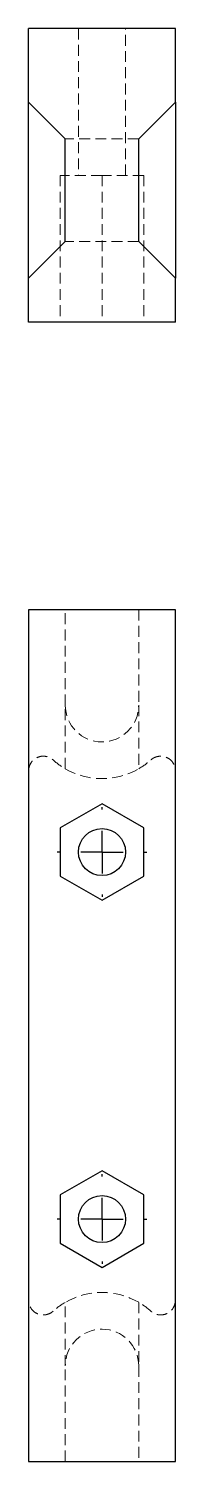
# Model space of a CAD drawing. Header units: millimetres. Extents: x 74 to 240, y 7 to 175.
# Drawn here: x 74.4 to 91.6, y 7 to 175.2 of the extents above.
import ezdxf

# ---------------------------------------------------------------- set-up
doc = ezdxf.new("R2010")
doc.units = ezdxf.units.MM
doc.linetypes.add('HIDDEN', pattern=[1.905, 1.27, -0.635])
doc.layers.add('10', color=7, linetype='Continuous')

# ---------------------------------------------------------------- blocks, each defined once
blk = doc.blocks.new('SW_CENTERMARKSYMBOL_0')
at = {"layer": '10', "color": 0}
for p, q in [((0, 5), (0, 5.26)), ((0, 0), (0, 2.5)), ((-5, 0), (-5.26, 0)), ((0, 0), (-2.5, 0)), ((0, 0), (0, -2.5)), ((0, 0), (2.5, 0)), ((5, 0), (5.26, 0)), ((0, -5), (0, -5.26))]:
    blk.add_line(p, q, dxfattribs=at)
blk = doc.blocks.new('SW_CENTERMARKSYMBOL_1')
at = {"layer": '10', "color": 0}
for p, q in [((0, 5), (0, 5.26)), ((0, 0), (0, 2.5)), ((-5, 0), (-5.26, 0)), ((0, 0), (-2.5, 0)), ((0, 0), (0, -2.5)), ((0, 0), (2.5, 0)), ((5, 0), (5.26, 0)), ((0, -5), (0, -5.26))]:
    blk.add_line(p, q, dxfattribs=at)

msp = doc.modelspace()

# ---------------------------------------------------------------- linework, layer by layer
at = {"color": 7, "linetype": 'Continuous', "lineweight": 25}
for p, q in [((74.38, 166.62), (74.38, 175.24)), ((91.62, 175.24), (74.38, 175.24)), ((91.62, 166.62), (91.62, 175.24)), ((74.38, 166.62), (78.69, 162.31)), ((74.38, 145.93), (74.38, 166.62)), ((87.31, 162.31), (91.62, 166.62)), ((91.62, 166.62), (91.62, 145.93)), ((78.69, 150.24), (78.69, 162.31)), ((87.31, 150.24), (87.31, 162.31)), ((78.69, 150.24), (74.38, 145.93)), ((91.62, 145.93), (87.31, 150.24)), ((74.38, 140.76), (74.38, 145.93)), ((91.62, 140.76), (91.62, 145.93)), ((91.62, 140.76), (74.38, 140.76)), ((74.38, 107), (74.38, 7)), ((91.62, 107), (74.38, 107)), ((91.62, 7), (91.62, 107)), ((83, 84.23), (78.09, 81.39)), ((87.91, 81.39), (83, 84.23)), ((78.09, 81.39), (78.09, 75.71)), ((87.91, 75.71), (87.91, 81.39)), ((78.09, 75.71), (83, 72.88)), ((83, 72.88), (87.91, 75.71)), ((83, 41.12), (78.09, 38.29)), ((87.91, 38.29), (83, 41.12)), ((78.09, 38.29), (78.09, 32.61)), ((87.91, 32.61), (87.91, 38.29)), ((78.09, 32.61), (83, 29.77)), ((83, 29.77), (87.91, 32.61)), ((74.38, 7), (91.62, 7))]:
    msp.add_line(p, q, dxfattribs=at)
at = {"color": 7, "linetype": 'HIDDEN', "lineweight": 18}
for p, q in [((80.24, 175.24), (80.24, 158)), ((85.76, 158), (85.76, 175.24)), ((87.31, 162.31), (78.69, 162.31)), ((83, 158), (78.09, 158)), ((78.09, 158), (78.09, 140.76)), ((83, 158), (83, 140.76)), ((87.91, 158), (83, 158)), ((87.91, 158), (87.91, 140.76)), ((87.31, 150.24), (78.69, 150.24)), ((78.69, 95.79), (78.69, 107)), ((87.31, 107), (87.31, 95.79)), ((78.69, 88.33), (78.69, 95.79)), ((87.31, 95.79), (87.31, 88.33)), ((78.69, 18.21), (78.69, 25.67)), ((87.31, 25.67), (87.31, 18.21)), ((78.69, 7), (78.69, 18.21)), ((87.31, 18.21), (87.31, 7))]:
    msp.add_line(p, q, dxfattribs=at)
at = {"color": 7, "linetype": 'Continuous', "lineweight": 25}
for centre in [(83, 78.55), (83, 35.45)]:
    msp.add_circle(centre, 2.76, dxfattribs=at)
at = {"color": 7, "linetype": 'HIDDEN', "lineweight": 18}
for centre, radius, start, end in [((83, 95.79), 4.31, 180, 0), ((83, 95.79), 8.62, 240, 300), ((83, 18.21), 8.62, 60, 120), ((83, 18.21), 4.31, 0, 180)]:
    msp.add_arc(centre, radius, start, end, dxfattribs=at)
for points in [[(74.38, 88.08), (74.38, 88.21), (74.39, 88.35), (74.47, 88.65), (74.53, 88.8), (74.69, 89.09), (74.8, 89.23), (75.07, 89.48), (75.23, 89.58), (75.57, 89.73), (75.75, 89.78), (76.11, 89.82), (76.29, 89.8), (76.62, 89.74), (76.77, 89.68), (77.04, 89.54), (77.16, 89.46), (77.25, 89.37)], [(88.75, 89.37), (88.84, 89.46), (88.96, 89.54), (89.23, 89.68), (89.38, 89.74), (89.71, 89.8), (89.89, 89.82), (90.25, 89.78), (90.43, 89.73), (90.77, 89.58), (90.93, 89.48), (91.2, 89.23), (91.31, 89.09), (91.47, 88.8), (91.53, 88.65), (91.61, 88.35), (91.62, 88.21), (91.62, 88.08)], [(77.25, 24.63), (77.16, 24.54), (77.04, 24.46), (76.77, 24.32), (76.62, 24.26), (76.29, 24.2), (76.11, 24.18), (75.75, 24.22), (75.57, 24.27), (75.23, 24.42), (75.07, 24.52), (74.8, 24.77), (74.69, 24.91), (74.53, 25.2), (74.47, 25.35), (74.39, 25.65), (74.38, 25.79), (74.38, 25.92)], [(91.62, 25.92), (91.62, 25.79), (91.61, 25.65), (91.53, 25.35), (91.47, 25.2), (91.31, 24.91), (91.2, 24.77), (90.93, 24.52), (90.77, 24.42), (90.43, 24.27), (90.25, 24.22), (89.89, 24.18), (89.71, 24.2), (89.38, 24.26), (89.23, 24.32), (88.96, 24.46), (88.84, 24.54), (88.75, 24.63)]]:
    msp.add_open_spline(points, degree=3, knots=[0, 0, 0, 0, 0.125, 0.125, 0.25, 0.25, 0.375, 0.375, 0.5, 0.5, 0.625, 0.625, 0.75, 0.75, 0.875, 0.875, 1, 1, 1, 1], dxfattribs=at)
for points in [[(77.25, 89.37), (77.69, 88.97), (78.18, 88.62), (78.69, 88.33)], [(87.31, 88.33), (87.82, 88.62), (88.31, 88.97), (88.75, 89.37)], [(78.69, 25.67), (78.18, 25.38), (77.69, 25.03), (77.25, 24.63)], [(88.75, 24.63), (88.31, 25.03), (87.82, 25.38), (87.31, 25.67)]]:
    msp.add_open_spline(points, degree=3, dxfattribs=at)

# ---------------------------------------------------------------- block references
at = {"layer": '10'}
for name, p in [('SW_CENTERMARKSYMBOL_1', (83, 78.55)), ('SW_CENTERMARKSYMBOL_0', (83, 35.45))]:
    msp.add_blockref(name, p, dxfattribs=at)

doc.saveas('drawing.dxf')
